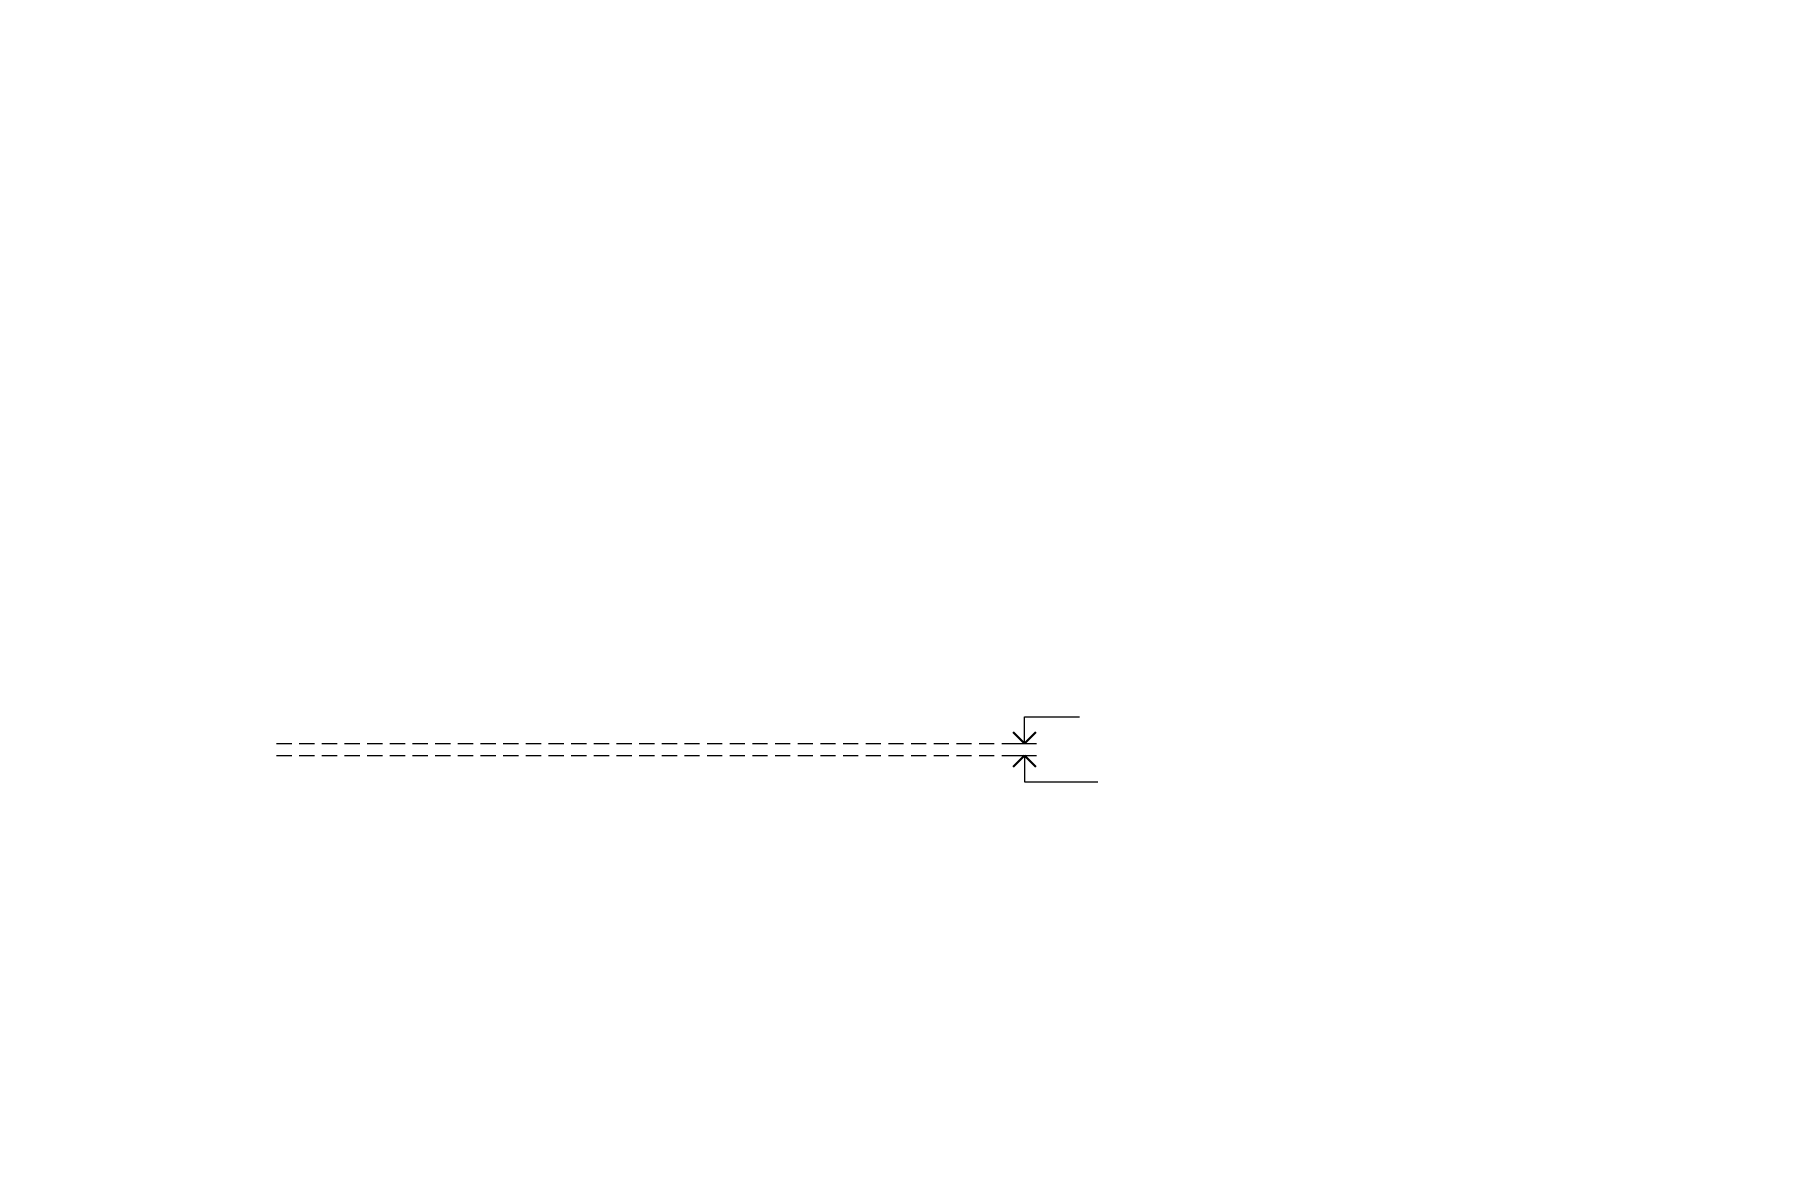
# Model space of a CAD drawing. Header units: millimetres. Extents: x 0 to 7980, y 0 to 297.
# Drawn here: x 5451 to 5908.4, y 0 to 297 of the extents above; entities that cross this region are included whole.
import ezdxf

# ---------------------------------------------------------------- set-up
doc = ezdxf.new("R2010")
doc.units = ezdxf.units.MM
for name, pattern in [('K5LT_BASIC', [0]), ('K5LT_DASHED', [6, 4, -2]), ('K5LT_THIN', [0])]:
    doc.linetypes.add(name, pattern=pattern)
doc.layers.add('Системный слой', color=7, linetype='Continuous')
doc.styles.add('KTEXTSTYLE', font='GOST_AU.SHX', dxfattribs={"width": 0.96, "height": 5})

# ---------------------------------------------------------------- blocks, each defined once
blk = doc.blocks.new('U152')
at = {"layer": 'Системный слой', "color": 7, "linetype": 'K5LT_THIN', "lineweight": 18}
for p, q in [((5713.107855899449, 109.3416925951138), (5713.107855899449, 116.3416925951138)), ((5713.107855899449, 116.3416925951138), (5727.642272098179, 116.3416925951138)), ((5707.514324939838, 109.3416925951138), (5715.107855899449, 109.3416925951138))]:
    blk.add_line(p, q, dxfattribs=at)
at = {"layer": 'Системный слой', "color": 5, "linetype": 'K5LT_BASIC', "lineweight": 40}
for p, q in [((5710.107855899449, 112.3416925951138), (5713.107855899449, 109.3416925951138)), ((5713.107855899449, 109.3416925951138), (5716.107855899449, 112.3416925951138))]:
    blk.add_line(p, q, dxfattribs=at)
blk = doc.blocks.new('U153')
at = {"layer": 'Системный слой', "color": 7, "linetype": 'K5LT_THIN', "lineweight": 18}
for p, q in [((5707.846144557643, 106.1416994437784), (5715.107855899449, 106.1416994437784)), ((5713.107855899449, 106.1416994437784), (5713.107855899449, 99.14169944377842)), ((5713.107855899449, 99.14169944377842), (5732.494355304356, 99.14169944377842))]:
    blk.add_line(p, q, dxfattribs=at)
at = {"layer": 'Системный слой', "color": 5, "linetype": 'K5LT_BASIC', "lineweight": 40}
for p, q in [((5713.107855899449, 106.1416994437784), (5710.107855899449, 103.1416994437784)), ((5716.107855899449, 103.1416994437784), (5713.107855899449, 106.1416994437784))]:
    blk.add_line(p, q, dxfattribs=at)
blk = doc.blocks.new('U151')
at = {"layer": 'Системный слой', "color": 7, "linetype": 'K5LT_DASHED', "lineweight": 18}
for p, q in [((5515.094459346737, 109.3416875703238), (5716.26779268007, 109.341692823699)), ((5515.094473213403, 106.1416944103237), (5716.267806546736, 106.141699663699))]:
    blk.add_line(p, q, dxfattribs=at)
at = {"layer": 'Системный слой'}
for name in ['U152', 'U153']:
    blk.add_blockref(name, (0, 0), dxfattribs=at)

msp = doc.modelspace()

# ---------------------------------------------------------------- block references
at = {"layer": 'Системный слой'}
msp.add_blockref('U151', (0, 0), dxfattribs=at)

doc.saveas('drawing.dxf')
